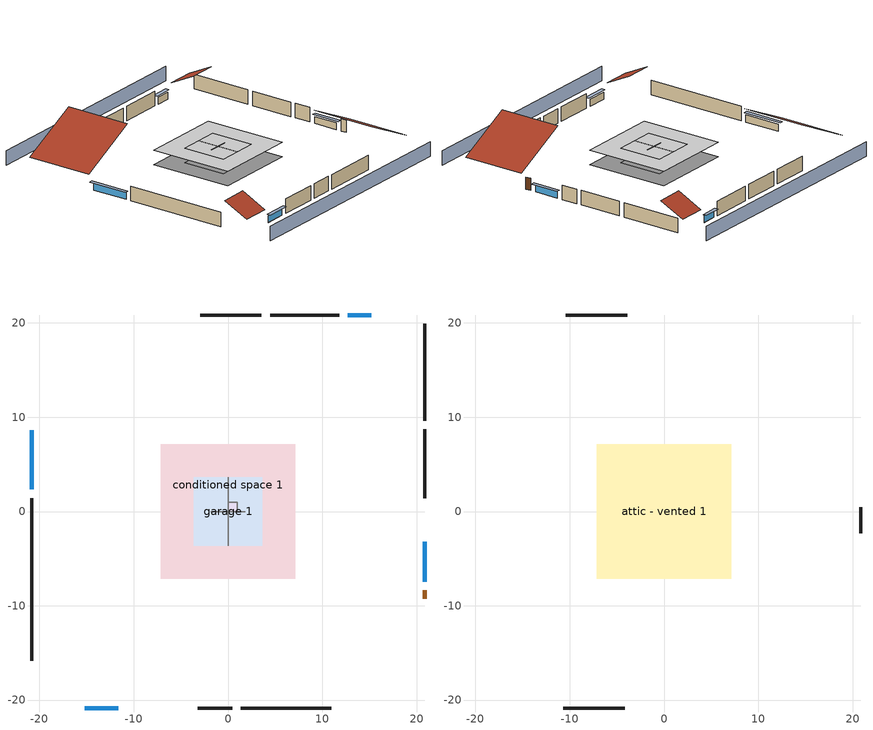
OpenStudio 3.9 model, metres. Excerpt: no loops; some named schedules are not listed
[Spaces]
garage 1
 floor foundation (Slab1 construction): -3.66,-3.66 -3.66,3.66 3.66,3.66 3.66,-3.66 z0
 wall outside (Wall1 construction): 11.78,20.84 4.46,20.84 z0:2.44
 wall outside (Wall2 construction): 20.84,1.39 20.84,8.7 z0:2.44
 wall outside (Wall12 construction): -3.23,-20.84 0.43,-20.84 z0:2.44
 wall to conditioned space 1 (Wall5 construction Reversed): 0,3.66 0,-3.66 z0:2.44
 wall to conditioned space 1 (Wall6 construction Reversed): -1.83,0 1.83,0 z0:2.44
conditioned space 1
 floor foundation (Slab2 construction): -7.11,-7.11 -7.11,7.11 7.11,7.11 7.11,-7.11 z0
 wall outside (Wall3 construction): -20.84,1.41 -20.84,-15.85 z0:2.44
 wall outside (Wall4 construction): 3.53,20.84 -2.95,20.84 z0:2.44
 wall outside (Wall7 construction): 20.84,9.63 20.84,19.91 z0:2.44
 wall outside (Wall8 construction): 1.36,-20.84 10.95,-20.84 z0:2.44
 wall outside (AdiabaticWallConstruction): -20.84,8.59 -20.84,2.34 z0:1.19; 15.18,20.84 12.7,20.84 / 20.84,-7.43 20.84,-3.21 z0:1.13; -15.18,-20.84 -11.62,-20.84 z0:1.16
 wall outside (AdiabaticWallConstruction 1): 20.84,-9.28 20.84,-8.36 z0:2.03
 window (WindowConstruction): -20.84,8.59 -20.84,2.34 z0:1.19
 window (WindowConstruction 1): 15.18,20.84 12.71,20.84 z0:1.13
 window (WindowConstruction 2): 20.84,-7.43 20.84,-3.22 z0:1.13
 window (WindowConstruction 3): -15.18,-20.84 -11.62,-20.84 z0:1.16
 door (Door): 20.84,-9.28 20.84,-8.36 z0:2.03
central ac and furnace airloop ret air space
 floor adiabatic (AdiabaticConst): 0,0 0,1 1,1 1,0 z0
 wall adiabatic (AdiabaticConst): 0,1 0,0 1,0 1,1 0,1 z0:1
 ceiling adiabatic (AdiabaticConst): 1,0 1,1 0,1 0,0 z1
attic - vented 1
 floor to garage 1 (Floor1 construction): -3.66,-3.66 -3.66,3.66 3.66,3.66 3.66,-3.66 z2.44
 floor to conditioned space 1 (Floor2 construction Reversed): -7.11,-7.11 -7.11,7.11 7.11,7.11 7.11,-7.11 z2.44
 wall outside (Wall9 construction): -3.88,20.84 -10.41,20.84 z0:2.44
 wall outside (Wall10 construction): -10.69,-20.84 -4.16,-20.84 z0:2.44
 wall outside (Wall11 construction): 20.84,-2.29 20.84,0.46 z0:2.44
 roof outside (Roof1 construction): -20.84,9.52,2.44 -10.72,9.52,7.5 -10.72,20.84,7.5 -20.84,20.84,2.44
 roof outside (Roof2 construction): 16.11,20.84,2.44 16.11,16.61,4.56 20.84,16.61,4.56 20.84,20.84,2.44
 roof outside (Roof3 construction): -16.11,-20.84,2.44 -16.11,-16.61,4.56 -20.84,-16.61,4.56 -20.84,-20.84,2.44
 roof outside (Roof4 construction): 20.84,-10.2,2.44 11.33,-10.2,7.2 11.33,-20.84,7.2 20.84,-20.84,2.44
shading: -20.84,-25.41 20.84,-25.41 / 20.84,25.41 -20.84,25.41 z0:2.44; -20.84,2.04 -20.84,8.9 -21.45,8.9 -21.45,2.04 z1.49; 12.4,20.84 15.48,20.84 15.48,21.45 12.4,21.45 z1.43; 20.84,-2.91 20.84,-7.74 21.45,-7.74 21.45,-2.91 z1.43; -11.31,-20.84 -15.48,-20.84 -15.48,-21.45 -11.31,-21.45 z1.46
[Site]
Portland Intl Arpt_OR: Latitude {deg}=45.59; Longitude {deg}=-122.6; Time Zone {hr}=-8; Elevation {m}=33; Terrain=Suburbs; Keep Site Location Information=Yes
[Site:GroundTemperature:Shallow]
10.2558, 8.96328, 8.85977, 9.47314, 11.9355, 14.3863, 16.5111, 17.8571, 17.9714, 16.8767, 14.8061, 12.4304
[Site:WaterMainsTemperature]
Calculation Method=Schedule; Temperature Schedule=mains temperature schedule
[Building]
Building 1
[Material] Roughness=Rough
Name | Thickness {m} | Conductivity {W/m-K} | Density {kg/m3} | Specific Heat {J/kg-K} | Thermal Absorptance | Solar Absorptance | Visible Absorptance
asphalt or fiberglass shingles | 0.00635 | 0.162714 | 1121.4 | 1465.45 | 0.9 | 0.85 | 0.85
roof rigid ins | 0.00281632 | 0.029427 | 32.04 | 1214.23 | 0.9 | 0.7 | 0.7
osb sheathing 0.5 in. | 0.0127 | 0.115458 | 512.64 | 1214.23 | 0.9 | 0.6 | 0.6
vinyl siding | 0.009525 | 0.089435 | 177.822 | 1046.75 | 0.9 | 0.5 | 0.5
osb sheathing 0.5 in. 1 | 0.0127 | 0.115458 | 512.64 | 1214.23 | 0.9 | 0.7 | 0.7
wall stud and cavity | 0.1397 | 0.419005 | 139.0536 | 1170.24 | 0.9 | 0.6 | 0.6
wall stud and cavity 1 | 0.1397 | 0.11765 | 139.0536 | 1170.24 | 0.9 | 0.7 | 0.7
gypsum board | 0.0127 | 0.160291 | 801 | 837.4 | 0.9 | 0.6 | 0.6
osb sheathing 0.5 in. 2; osb sheathing 0.5 in. 3 | 0.0127 | 0.115458 | 512.64 | 1214.23
wall stud and cavity 2 | 0.1397 | 0.115562 | 139.0536 | 1170.24 | 0.9 | 0.7 | 0.7
ceiling stud and cavity | 0.1397 | 1.39189 | 65.682 | 1177.47 | 0.9 | 0.7 | 0.7
ceiling loosefill ins | 0.169333 | 0.0480833 | 16.02 | 1046.75 | 0.9 | 0.7 | 0.7
ceiling stud and cavity 1 | 0.1397 | 0.0824711 | 65.682 | 1177.47 | 0.9 | 0.7 | 0.7
concrete 4.0 in. | 0.1016 | 1.803125 | 2242.8 | 837.4 | 0.9 | 0.7 | 0.7
floor covering | 0.0127 | 0.0450781 | 54.468 | 1339.84 | 0.9 | 0.9 | 0.9
wood siding; wood siding 1 | 0.0254 | 0.102417 | 544.68 | 1172.36
wall rigid ins | 0.512978 | 0.029427 | 32.04 | 1214.23 | 0.9 | 0.7 | 0.7
wall stud and cavity 3 | 0.0889 | 0.380278 | 52.3479 | 1209.89 | 0.9 | 0.7 | 0.7
door material | 0.04445 | 0.0612267 | 512.64 | 1214.23 | 0.9 | 0.7 | 0.7
wall stud and cavity 4 | 0.0889 | 0.391764 | 83.0341 | 1211.67 | 0.9 | 0.7 | 0.7
furniture material conditioned space 1; furniture material garage 1 | 0.1524 | 0.115458 | 640.8 | 1214.23 | 0.9 | 0.6 | 0.6
[Construction]
Roof1 construction; Roof2 construction; Roof3 construction; Roof4 construction: asphalt or fiberglass shingles, roof rigid ins, osb sheathing 0.5 in.
Wall1 construction; Wall2 construction: vinyl siding, osb sheathing 0.5 in. 1, wall stud and cavity
Wall3 construction; Wall4 construction: vinyl siding, osb sheathing 0.5 in. 1, wall stud and cavity 1, gypsum board
Wall5 construction Reversed: gypsum board, wall stud and cavity 2, osb sheathing 0.5 in. 2
Wall6 construction Reversed: gypsum board, wall stud and cavity 2, osb sheathing 0.5 in. 3
Wall7 construction; Wall8 construction: vinyl siding, osb sheathing 0.5 in. 3, wall stud and cavity 1, gypsum board
Wall9 construction; Wall10 construction; Wall11 construction; Wall12 construction: vinyl siding, osb sheathing 0.5 in. 3, wall stud and cavity
Floor1 construction: ceiling stud and cavity
Floor2 construction Reversed: gypsum board, ceiling stud and cavity 1, ceiling loosefill ins
Slab1 construction: concrete 4.0 in.
Slab2 construction: concrete 4.0 in., floor covering
WindowConstruction; WindowConstruction 1; WindowConstruction 2; WindowConstruction 3: WindowMaterial
AdiabaticWallConstruction: wood siding, wall rigid ins, wall stud and cavity 3, gypsum board
Door: door material
AdiabaticWallConstruction 1: wood siding 1, wall rigid ins, wall stud and cavity 3, gypsum board
PartitionWallConstruction: gypsum board, wall stud and cavity 4, gypsum board
furniture construction conditioned space 1: furniture material conditioned space 1
furniture construction garage 1: furniture material garage 1
AdiabaticConst: Adiabatic
[WindowMaterial:SimpleGlazingSystem]
WindowMaterial: U-Factor {W/m2-K}=4.31528; Solar Heat Gain Coefficient=0.67
[Material:NoMass]
Adiabatic: Roughness=Rough; Thermal Resistance {m2-K/W}=176.1
[ThermalZone] Multiplier=1; Use Ideal Air Loads=No
Name | Volume {m3} | Thermostat
conditioned space | 493.619 | conditioned space temperature setpoint
attic - vented | 305.205
garage | 130.484
central ac and furnace airloop ret air zone | 1
[Sizing:Zone] Zone Cooling Design Supply Air Temperature Input Method=SupplyAirTemperature; Zone Cooling Design Supply Air Temperature {C}=14; Zone Cooling Design Supply Air Temperature Difference {deltaC}=11.11; Zone Heating Design Supply Air Temperature Input Method=SupplyAirTemperature; Zone Heating Design Supply Air Temperature {C}=40; Zone Heating Design Supply Air Temperature Difference {deltaC}=11.11; Zone Cooling Design Supply Air Humidity Ratio {kg-H2O/kg-air}=0.0085; Zone Heating Design Supply Air Humidity Ratio {kg-H2O/kg-air}=0.008; Cooling Design Air Flow Method=DesignDay; Heating Design Air Flow Method=DesignDay; Account for Dedicated Outdoor Air System=No; Dedicated Outdoor Air System Control Strategy=NeutralSupplyAir; Dedicated Outdoor Air Low Setpoint Temperature for Design {C}=autosize; Dedicated Outdoor Air High Setpoint Temperature for Design {C}=autosize; Zone Load Sizing Method=Sensible Load Only No Latent Load; Zone Latent Cooling Design Supply Air Humidity Ratio Input Method=HumidityRatioDifference; Zone Cooling Design Supply Air Humidity Ratio Difference {kgWater/kgDryAir}=0.005; Zone Latent Heating Design Supply Air Humidity Ratio Input Method=HumidityRatioDifference; Zone Humidification Design Supply Air Humidity Ratio Difference {kgWater/kgDryAir}=0.005; Sizing Option=Coincident
attic - vented; garage; central ac and furnace airloop ret air zone
[Space]
Name | Thermal Zone | Volume {m3}
conditioned space 1 | conditioned space | 493.619
attic - vented 1 | attic - vented | 305.205
garage 1 | garage | 130.484
central ac and furnace airloop ret air space | central ac and furnace airloop ret air zone
[ThermostatSetpoint:DualSetpoint]
conditioned space temperature setpoint: Heating Setpoint Temperature Schedule=heating setpoint; Cooling Setpoint Temperature Schedule=cooling setpoint; Temperature Difference Between Cutout And Setpoint {deltaC}=0
[Foundation:Kiva] Wall Height Above Grade {m}=0.1016; Wall Depth Below Slab {m}=0.2032
Name | Initial Indoor Air Temperature {C}
Foundation Kiva 1 | 13.4258
Foundation Kiva 2 | 14.4444
[Foundation:Kiva:Settings]
Soil Conductivity {W/m-K}=1.3848; Soil Density {kg/m3}=1842.3; Soil Specific Heat {J/kg-K}=418.7; Ground Solar Absorptivity=0.9; Ground Thermal Absorptivity=0.9; Ground Surface Roughness {m}=0.03; Far-Field Width {m}=40; Deep-Ground Boundary Condition=ZeroFlux; Deep-Ground Depth {m}=40; Minimum Cell Dimension {m}=0.2; Maximum Cell Growth Coefficient=3; Simulation Timestep=Timestep
[SurfaceProperty:ExposedFoundationPerimeter] Exposed Perimeter Calculation Method=TotalExposedPerimeter
Name | Total Exposed Perimeter {m}
Slab1 | 18.288
Slab2 | 52.21224
[SurfaceProperty:IncidentSolarMultiplier] Incident Solar Multiplier=1; Incident Solar Multiplier Schedule=trans schedule winter=0.85 summer=0.7
Window1; Window2; Window3; Window4
[InternalMass:Definition] Design Level Calculation Method=SurfaceArea
Name | Construction | Surface Area {m2}
partition wall mass | PartitionWallConstruction | 202.436
furniture mass conditioned space 1 | furniture construction conditioned space 1 | 80.97429
furniture mass garage 1 | furniture construction garage 1 | 5.35122
[InternalMass] Multiplier=1
Name | Internal Mass Definition | Space or SpaceType
partition wall mass | partition wall mass | conditioned space 1
furniture mass conditioned space 1 | furniture mass conditioned space 1 | conditioned space 1
furniture mass garage 1 | furniture mass garage 1 | garage 1
[Fan:SystemModel]
central ac and furnace supply fan: Availability Schedule=Always On Discrete; Design Maximum Air Flow Rate {m3/s}=0.674413; Speed Control Method=Discrete; Electric Power Minimum Flow Rate Fraction=0.2; Design Pressure Rise {Pa}=500; Motor Efficiency=1; Motor In Air Stream Fraction=1; Design Electric Power Consumption {W}=autosize; Design Power Sizing Method=PowerPerFlow; Electric Power Per Unit Flow Rate {W/(m3/s)}=1059.44; Electric Power Per Unit Flow Rate Per Unit Pressure {W-s/m3-Pa}=1.66667; Fan Total Efficiency=0.7; Motor Loss Radiative Fraction=0; Speed Flow Fraction 1=0.62141; Speed Electric Power Fraction 1=0.23996; Speed Flow Fraction 2=1; Speed Electric Power Fraction 2=1
[EnergyManagementSystem:Sensor]
Name | Output Variable or Output Meter Index Key | Output Variable or Output Meter
central_ac_and_furnace_supply_fan_s; central_ac_and_furnace_supply_fan_s_1 | central ac and furnace supply fan | Fan Electricity Energy
water_heater_amb_temp | garage | Zone Mean Air Temperature
water_heater_amb_rh | garage | Zone Air Relative Humidity
water_heater_T_set | water heater setpoint | Schedule Value
out_pb_s |  | Site Outdoor Air Barometric Pressure
out_wt_s |  | Site Outdoor Air Humidity Ratio
site_vw_s |  | Site Wind Speed
cool_season | cooling season schedule | Schedule Value
central_ac_and_furnace_airloop_Fan_RTF_s | central ac and furnace supply fan | Fan Runtime Fraction Speed 1
central_ac_and_furnace_airloop_Fan_RTF_s_1 | central ac and furnace supply fan | Fan Runtime Fraction Speed 2
central_ac_and_furnace_airloop_AH_MFR_s | Node 6 | System Node Mass Flow Rate
central_ac_and_furnace_airloop_AH_VFR_s | Node 6 | System Node Current Density Volume Flow Rate
central_ac_and_furnace_airloop_AH_Tout_s | Node 6 | System Node Temperature
central_ac_and_furnace_airloop_AH_Wout_s | Node 6 | System Node Humidity Ratio
central_ac_and_furnace_airloop_RA_T_s | Node 9 | System Node Temperature
central_ac_and_furnace_airloop_Ra_W_s | Node 9 | System Node Humidity Ratio
central_ac_and_furnace_airloop_0_DZ_T_s | attic - vented | Zone Air Temperature
central_ac_and_furnace_airloop_0_DZ_W_s | attic - vented | Zone Mean Air Humidity Ratio
natural_vent_s | natural vent schedule | Schedule Value
htg_sp_s | heating setpoint | Schedule Value
clg_sp_s | cooling setpoint | Schedule Value
mech_vent_range_fan_0_sch_s | mech vent range fan 0 schedule | Schedule Value
mech_vent_bath_fan_0_sch_s | mech vent bath fan 0 schedule | Schedule Value
clothes_dryer_exhaust_0_sch_s | clothes_dryer | Schedule Value
htg_load_cond |  | Heating:EnergyTransfer:Zone:CONDITIONED SPACE
clg_load_cond |  | Cooling:EnergyTransfer:Zone:CONDITIONED SPACE
htg_load_duct |  | Heating:EnergyTransfer:Zone:CENTRAL AC AND FURNACE AIRLOOP RET AIR ZONE
clg_load_duct |  | Cooling:EnergyTransfer:Zone:CENTRAL AC AND FURNACE AIRLOOP RET AIR ZONE
s_conv | Floor2 | Surface Inside Face Convection Heat Gain Energy
s_ig | Floor2 | Surface Inside Face Internal Gains Radiation Heat Gain Energy
s_sol | Floor2 | Surface Inside Face Solar Radiation Heat Gain Energy
s_lgt | Floor2 | Surface Inside Face Lights Radiation Heat Gain Energy
s_surf | Floor2 | Surface Inside Face Net Surface Thermal Radiation Heat Gain Energy
s_conv_1 | Slab2 | Surface Inside Face Convection Heat Gain Energy
s_ig_1 | Slab2 | Surface Inside Face Internal Gains Radiation Heat Gain Energy
s_sol_1 | Slab2 | Surface Inside Face Solar Radiation Heat Gain Energy
s_lgt_1 | Slab2 | Surface Inside Face Lights Radiation Heat Gain Energy
s_surf_1 | Slab2 | Surface Inside Face Net Surface Thermal Radiation Heat Gain Energy
ss_sol | Door1 | Surface Inside Face Solar Radiation Heat Gain Energy
ss_lgt | Door1 | Surface Inside Face Lights Radiation Heat Gain Energy
ss_conv | Door1 | Surface Inside Face Convection Heat Gain Energy
ss_ig | Door1 | Surface Inside Face Internal Gains Radiation Heat Gain Energy
ss_surf | Door1 | Surface Inside Face Net Surface Thermal Radiation Heat Gain Energy
ss_conv_1 | Window1 | Surface Inside Face Convection Heat Gain Energy
ss_ig_1 | Window1 | Surface Inside Face Internal Gains Radiation Heat Gain Energy
ss_surf_1 | Window1 | Surface Inside Face Net Surface Thermal Radiation Heat Gain Energy
ss_trans_in | Window1 | Surface Window Transmitted Solar Radiation Rate
ss_back_out | Window1 | Surface Window Shortwave from Zone Back Out Window Heat Transfer Rate
ss_trans_out | Window1 | Surface Inside Face Initial Transmitted Diffuse Transmitted Out Window Solar Radiation Rate
ss_conv_2 | Window2 | Surface Inside Face Convection Heat Gain Energy
ss_ig_2 | Window2 | Surface Inside Face Internal Gains Radiation Heat Gain Energy
ss_surf_2 | Window2 | Surface Inside Face Net Surface Thermal Radiation Heat Gain Energy
ss_trans_in_1 | Window2 | Surface Window Transmitted Solar Radiation Rate
ss_back_out_1 | Window2 | Surface Window Shortwave from Zone Back Out Window Heat Transfer Rate
ss_trans_out_1 | Window2 | Surface Inside Face Initial Transmitted Diffuse Transmitted Out Window Solar Radiation Rate
ss_conv_3 | Window3 | Surface Inside Face Convection Heat Gain Energy
ss_ig_3 | Window3 | Surface Inside Face Internal Gains Radiation Heat Gain Energy
ss_surf_3 | Window3 | Surface Inside Face Net Surface Thermal Radiation Heat Gain Energy
ss_trans_in_2 | Window3 | Surface Window Transmitted Solar Radiation Rate
ss_back_out_2 | Window3 | Surface Window Shortwave from Zone Back Out Window Heat Transfer Rate
ss_trans_out_2 | Window3 | Surface Inside Face Initial Transmitted Diffuse Transmitted Out Window Solar Radiation Rate
ss_conv_4 | Window4 | Surface Inside Face Convection Heat Gain Energy
ss_ig_4 | Window4 | Surface Inside Face Internal Gains Radiation Heat Gain Energy
ss_surf_4 | Window4 | Surface Inside Face Net Surface Thermal Radiation Heat Gain Energy
ss_trans_in_3 | Window4 | Surface Window Transmitted Solar Radiation Rate
ss_back_out_3 | Window4 | Surface Window Shortwave from Zone Back Out Window Heat Transfer Rate
ss_trans_out_3 | Window4 | Surface Inside Face Initial Transmitted Diffuse Transmitted Out Window Solar Radiation Rate
s_conv_2 | Wall3 | Surface Inside Face Convection Heat Gain Energy
s_ig_2 | Wall3 | Surface Inside Face Internal Gains Radiation Heat Gain Energy
s_sol_2 | Wall3 | Surface Inside Face Solar Radiation Heat Gain Energy
s_lgt_2 | Wall3 | Surface Inside Face Lights Radiation Heat Gain Energy
s_surf_2 | Wall3 | Surface Inside Face Net Surface Thermal Radiation Heat Gain Energy
s_conv_3 | Wall4 | Surface Inside Face Convection Heat Gain Energy
s_ig_3 | Wall4 | Surface Inside Face Internal Gains Radiation Heat Gain Energy
s_sol_3 | Wall4 | Surface Inside Face Solar Radiation Heat Gain Energy
s_lgt_3 | Wall4 | Surface Inside Face Lights Radiation Heat Gain Energy
s_surf_3 | Wall4 | Surface Inside Face Net Surface Thermal Radiation Heat Gain Energy
s_conv_4 | Wall5 | Surface Inside Face Convection Heat Gain Energy
s_ig_4 | Wall5 | Surface Inside Face Internal Gains Radiation Heat Gain Energy
[OtherEquipment:Definition] Design Level Calculation Method=EquipmentLevel
Name | Design Level {W} | Fraction Latent | Fraction Radiant | Fraction Lost
water heater sens; central ac and furnace airloop_0 SupSensLkToCond; central ac and furnace airloop_0 SupCondToLv; central ac and furnace airloop_0 RetCondToRP; central ac and furnace airloop_0 RetSensLkToRP; central ac and furnace airloop_0 SupCondToDZ; central ac and furnace airloop_0 RetCondToDZ; central ac and furnace airloop_0 SupSensLkToDZ; mech vent house fan sensible load | 0 | 0 | 0 | 0
water heater lat; central ac and furnace airloop_0 SupLatLkToCond; central ac and furnace airloop_0 RetLatLkToRP; central ac and furnace airloop_0 SupLatLkToDZ; mech vent house fan latent load | 0 | 1 | 0 | 0
water heater energy adjustment1 | 0.01 | 0 | 0 | 1
clothes dryer 2 | 0 | 0.015 | 0.081 | 0.85
cooking range 2 | 0 | 0.08 | 0.432 | 0.2
general water use sensible | -61.6891 | 0 | 0.6 | 0
general water use latent | 62.594 | 1 | 0 | 0
[OtherEquipment]
Name | Other Equipment Definition | Space or SpaceType | Schedule | Fuel Type
water heater sens | water heater sens | garage 1 | Always On Discrete
water heater lat | water heater lat | garage 1 | Always On Discrete
water heater energy adjustment1 | water heater energy adjustment1 | garage 1 | Always On Discrete | Electricity
clothes dryer 1 | clothes dryer 2 | conditioned space 1 | clothes_dryer | Electricity
cooking range 1 | cooking range 2 | conditioned space 1 | cooking_range | Electricity
general water use sensible | general water use sensible | conditioned space 1 | general water use schedule
general water use latent | general water use latent | conditioned space 1 | general water use schedule
central ac and furnace airloop_0 SupSensLkToCond | central ac and furnace airloop_0 SupSensLkToCond | conditioned space 1 | Always On Discrete
central ac and furnace airloop_0 SupLatLkToCond | central ac and furnace airloop_0 SupLatLkToCond | conditioned space 1 | Always On Discrete
central ac and furnace airloop_0 SupCondToLv | central ac and furnace airloop_0 SupCondToLv | conditioned space 1 | Always On Discrete
central ac and furnace airloop_0 RetCondToRP | central ac and furnace airloop_0 RetCondToRP | central ac and furnace airloop ret air space | Always On Discrete
central ac and furnace airloop_0 RetSensLkToRP | central ac and furnace airloop_0 RetSensLkToRP | central ac and furnace airloop ret air space | Always On Discrete
central ac and furnace airloop_0 RetLatLkToRP | central ac and furnace airloop_0 RetLatLkToRP | central ac and furnace airloop ret air space | Always On Discrete
central ac and furnace airloop_0 SupCondToDZ | central ac and furnace airloop_0 SupCondToDZ | attic - vented 1 | Always On Discrete
central ac and furnace airloop_0 RetCondToDZ | central ac and furnace airloop_0 RetCondToDZ | attic - vented 1 | Always On Discrete
central ac and furnace airloop_0 SupSensLkToDZ | central ac and furnace airloop_0 SupSensLkToDZ | attic - vented 1 | Always On Discrete
central ac and furnace airloop_0 SupLatLkToDZ | central ac and furnace airloop_0 SupLatLkToDZ | attic - vented 1 | Always On Discrete
mech vent house fan sensible load | mech vent house fan sensible load | conditioned space 1 | Always On Discrete
mech vent house fan latent load | mech vent house fan latent load | conditioned space 1 | Always On Discrete
[ElectricEquipment:Definition] Design Level Calculation Method=EquipmentLevel
Name | Design Level {W} | Fraction Latent | Fraction Radiant | Fraction Lost
clothes washer | 499.318 | 0.03 | 0.162 | 0.7
clothes dryer | 5080.07 | 0.015 | 0.081 | 0.85
dishwasher | 637.448 | 0.3 | 0.18 | 0.4
fridge | 51.9007 | 0 | 0.6 | 0
freezer | 194.914 | 0 | 0.6 | 0
cooking range | 1749.38 | 0.08 | 0.432 | 0.2
misc tv | 914.841 | 0 | 0.6 | 0
misc plug loads | 774.911 | 0.021 | 0.558 | 0.049
misc well pump | 105.146 | 0 | 0 | 1
whole house fan; mech vent house fan | 0 | 0 | 0 | 1
mech vent house fan cfis | 0 | 0 | 0 | 0
mech vent range fan 0; mech vent bath fan 0 | 30 | 0 | 0 | 1
[ElectricEquipment]
Name | Electric Equipment Definition | Space or SpaceType | Schedule
clothes washer | clothes washer | conditioned space 1 | clothes_washer
clothes dryer | clothes dryer | conditioned space 1 | clothes_dryer
dishwasher | dishwasher | conditioned space 1 | dishwasher
fridge | fridge | conditioned space 1 | fridge schedule
freezer | freezer | garage 1 | freezer schedule
cooking range | cooking range | conditioned space 1 | cooking_range
misc tv | misc tv | conditioned space 1 | plug_loads_tv
misc plug loads | misc plug loads | conditioned space 1 | plug_loads_other
misc well pump | misc well pump | conditioned space 1 | misc well pump schedule
whole house fan | whole house fan | conditioned space 1 | Always On Discrete
mech vent house fan | mech vent house fan | conditioned space 1 | mech vent house fan schedule
mech vent house fan cfis | mech vent house fan cfis | conditioned space 1 | mech vent house fan cfis schedule
mech vent range fan 0 | mech vent range fan 0 | conditioned space 1 | mech vent range fan 0 schedule
mech vent bath fan 0 | mech vent bath fan 0 | conditioned space 1 | mech vent bath fan 0 schedule
[WaterUse:Equipment:Definition]
Name | Peak Flow Rate {m3/s}
clothes washer | 7.87643e-06
dishwasher | 7.86432e-06
[Lights:Definition] Design Level Calculation Method=LightingLevel; Fraction Radiant=0.6; Fraction Visible=0.2; Return Air Fraction=0
Name | Lighting Level {W}
interior lighting | 269.741
garage lighting | 7.80113
[Lights] Fraction Replaceable=1
Name | Lights Definition | Space or SpaceType | Schedule
interior lighting | interior lighting | conditioned space 1 | lighting_interior
garage lighting | garage lighting | garage 1 | lighting_garage
[Exterior:Lights:Definition]
exterior lighting: Design Level {W}=8.01452
[Exterior:Lights]
exterior lighting: Exterior Lights Definition=exterior lighting; Schedule=exterior lighting schedule
[People:Definition]
occupants: Number of People Calculation Method=People; Number of People {people}=3; Fraction Radiant=0.314171; Sensible Heat Fraction=0.56303; Carbon Dioxide Generation Rate {m3/s-W}=0; Enable ASHRAE 55 Comfort Warnings=No; Mean Radiant Temperature Calculation Type=EnclosureAveraged
[People]
occupants: People Definition=occupants; Space or SpaceType=conditioned space 1; Number of People Schedule=occupants; Activity Level Schedule=occupants activity schedule; Multiplier=1
[ZoneMixing] Schedule=Always On Continuous; Design Flow Rate Calculation Method=Flow/Zone; Design Flow Rate {m3/s}=0
Name | Zone or Space | Source Zone or Space
central ac and furnace airloop_0 ZoneMixDZToCond mix | conditioned space | attic - vented
central ac and furnace airloop_0 ZoneMixCondToDZ mix; whole house fan mix | attic - vented | conditioned space
[SpaceInfiltration:DesignFlowRate] Schedule=Always On Discrete; Design Flow Rate Calculation Method=Flow/Space; Design Flow Rate {m3/s}=0
Name | Space or SpaceType
natural vent flow; whole house fan flow; infil flow | conditioned space 1
attic_vented 1 duct leakage imbalance infil flow | attic - vented 1
[SpaceInfiltration:EffectiveLeakageArea] Schedule=Always On Discrete
Name | Space or SpaceType | Effective Air Leakage Area {cm2} | Stack Coefficient | Wind Coefficient
infil garage 1 | garage 1 | 108.735 | 0.000129147 | 4.38083e-05
infil attic - vented 1 | attic - vented 1 | 8530.74 | 0.000248762 | 3.83861e-05
